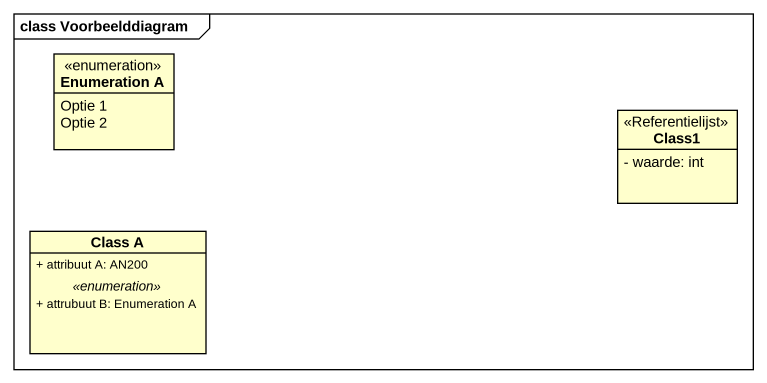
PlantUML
@startuml
mainframe class Voorbeelddiagram
hide circle
hide empty members
skinparam classAttributeIconSize 0
enum "Enumeration A" as Enumeration_A {
  Optie 1
  Optie 2
}
class Class1 <<Referentielijst>> {
  - waarde: int
}
class "Class A" as Class_A {
  + attribuut A: AN200
  .. <<enumeration>> ..
  + attrubuut B: Enumeration A
}
@enduml
